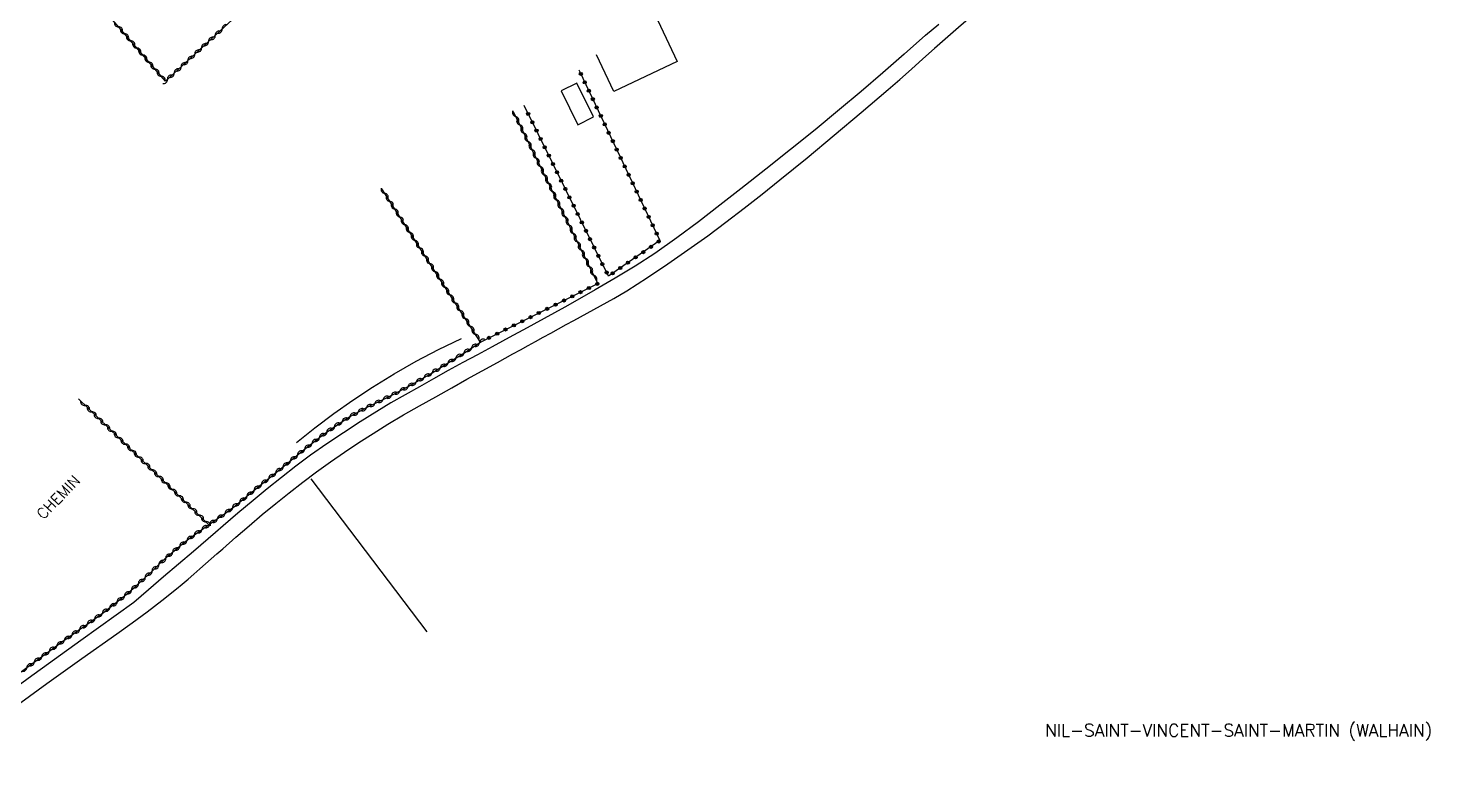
# Model space of a CAD drawing. Header units: millimetres. Extents: x 170000 to 171000, y 147000 to 147937.
# Drawn here: x 170343.7 to 170569.4, y 147000 to 147117.5 of the extents above; entities that cross this region are included whole.
import ezdxf
from ezdxf.enums import TextEntityAlignment as Align

# ---------------------------------------------------------------- set-up
doc = ezdxf.new("R2010")
doc.units = ezdxf.units.MM
doc.layers.get('0').update_dxf_attribs({"linetype": 'CONTINUOUS'})
for name, color, linetype in [('W0071', 7, 'CONTINUOUS'), ('W0104', 1, 'CONTINUOUS'), ('W0300', 7, 'CONTINUOUS'), ('w0310', 3, 'CONTINUOUS'), ('w0323', 7, 'CONTINUOUS'), ('W0330', 7, 'CONTINUOUS'), ('w0980', 7, 'CONTINUOUS'), ('w0989', 7, 'CONTINUOUS')]:
    doc.layers.add(name, color=color, linetype=linetype)
doc.styles.get("Standard").update_dxf_attribs({"font": 'romans.shx', "width": 0.85})

# ---------------------------------------------------------------- blocks, each defined once
blk = doc.blocks.new('t323o')
at = {"color": 0, "linetype": 'Continuous'}
for radius in [0.25, 0.15]:
    blk.add_circle((0, 0), radius, dxfattribs=at)
blk = doc.blocks.new('t310o')
at = {"color": 0, "linetype": 'Continuous'}
for centre, start, end in [((-0.5, 0.38), 216.8699, 323.1304), ((0.5, -0.37), 36.8699, 143.1303)]:
    blk.add_arc(centre, 0.625, start, end, dxfattribs=at)

msp = doc.modelspace()

# ---------------------------------------------------------------- linework, layer by layer
at = {"layer": 'W0071'}
for points in [[(170563.14, 147171), (170560.29, 147169.28), (170557.44, 147167.56), (170554.6, 147165.83), (170551.77, 147164.09), (170549.07, 147162.47), (170546.35, 147160.86), (170543.66, 147159.2), (170541.05, 147157.44), (170536.86, 147154.31), (170532.8, 147151.03), (170528.8, 147147.67), (170524.8, 147144.32), (170520.31, 147140.55), (170515.84, 147136.74), (170511.39, 147132.91), (170506.95, 147129.09), (170502.61, 147125.36), (170498.28, 147121.63), (170493.96, 147117.9), (170489.64, 147114.15)], [(170488.18, 147116.3), (170490.36, 147118.09)], [(170488.18, 147116.3), (170484.76, 147113.25), (170481.32, 147110.24), (170477.84, 147107.25), (170474.34, 147104.31), (170470.42, 147101.06), (170466.46, 147097.86), (170462.48, 147094.7), (170458.48, 147091.56), (170455.06, 147088.89), (170451.64, 147086.23), (170448.17, 147083.62), (170444.62, 147081.13), (170441.47, 147079.09), (170438.25, 147077.15), (170435, 147075.27), (170431.75, 147073.4), (170430.1, 147072.47), (170428.44, 147071.54), (170426.77, 147070.63), (170425.11, 147069.72), (170423.44, 147068.82), (170421.77, 147067.92), (170420.1, 147067.02), (170418.43, 147066.11), (170416.07, 147064.82), (170413.7, 147063.54), (170411.33, 147062.25), (170408.98, 147060.94), (170406.69, 147059.65), (170404.4, 147058.36), (170402.12, 147057.04), (170399.86, 147055.68), (170397.15, 147053.99), (170394.46, 147052.25), (170391.8, 147050.47), (170389.18, 147048.63), (170386.81, 147046.86), (170384.48, 147045.04), (170382.19, 147043.18), (170379.91, 147041.31), (170378.69, 147040.31), (170377.48, 147039.29), (170376.28, 147038.26), (170375.08, 147037.23), (170373.89, 147036.19), (170372.69, 147035.16), (170371.5, 147034.13), (170370.3, 147033.1), (170367.9, 147031.05), (170365.5, 147029), (170363.1, 147026.95), (170360.69, 147024.91)], [(170357.99, 147019.86), (170360.43, 147021.6), (170362.84, 147023.38), (170365.22, 147025.21), (170367.57, 147027.07), (170368.52, 147027.86), (170369.47, 147028.66), (170370.4, 147029.47), (170371.33, 147030.29), (170372.25, 147031.11), (170373.18, 147031.93), (170374.1, 147032.75), (170375.04, 147033.56), (170377.16, 147035.4), (170379.27, 147037.24), (170381.4, 147039.06), (170383.56, 147040.85), (170385.73, 147042.57), (170387.91, 147044.27), (170390.13, 147045.93), (170392.37, 147047.55), (170394.64, 147049.12), (170396.94, 147050.65), (170399.27, 147052.14), (170401.61, 147053.6), (170404.16, 147055.12), (170406.74, 147056.59), (170409.33, 147058.04), (170411.92, 147059.5), (170414.36, 147060.86), (170416.82, 147062.22), (170419.27, 147063.58), (170421.73, 147064.93), (170422.96, 147065.61), (170424.19, 147066.28), (170425.42, 147066.96), (170426.65, 147067.63), (170427.88, 147068.3), (170429.11, 147068.98), (170430.34, 147069.66), (170431.57, 147070.34), (170433.71, 147071.51), (170435.87, 147072.68), (170438.01, 147073.87), (170440.12, 147075.13), (170443.43, 147077.24), (170446.7, 147079.44), (170449.93, 147081.69), (170453.12, 147083.99), (170456.07, 147086.17), (170458.98, 147088.41), (170461.87, 147090.68), (170464.73, 147092.97), (170469.14, 147096.55), (170473.51, 147100.18), (170477.85, 147103.83), (170482.17, 147107.52), (170484.06, 147109.16), (170485.93, 147110.81), (170487.79, 147112.48), (170489.64, 147114.15)], [(170360.69, 147024.91), (170352.19, 147018.79), (170343.71, 147012.65), (170335.25, 147006.48), (170326.81, 147000.28), (170326.42, 147000)], [(170330.64, 147000), (170331.74, 147000.83), (170335.56, 147003.68), (170341.12, 147007.78), (170346.72, 147011.84), (170352.34, 147015.87), (170357.99, 147019.86)]]:
    msp.add_lwpolyline(points, dxfattribs=at)
at = {"layer": 'W0104'}
for points in [[(170444.18, 147120.58), (170448.22, 147112.08), (170438.03, 147107.24)], [(170438.03, 147107.24), (170435.24, 147113.12)]]:
    msp.add_lwpolyline(points, dxfattribs=at)
msp.add_lwpolyline([(170429.51, 147107.31), (170432.22, 147101.86), (170434.76, 147103.12), (170432.06, 147108.58), (170429.51, 147107.31)], close=True, dxfattribs=at)
at = {"layer": 'W0300'}
msp.add_lwpolyline([(170386.92, 147050.65), (170389.87, 147053.03), (170392.9, 147055.32), (170396, 147057.51), (170399.17, 147059.6), (170402.65, 147061.73), (170406.19, 147063.75), (170409.79, 147065.64), (170413.46, 147067.42)], dxfattribs=at)
at = {"layer": 'w0310'}
for points in [[(170381.07, 147121.91), (170380.64, 147122.58), (170365.79, 147108.88), (170350.12, 147127.1), (170345.13, 147120.18)], [(170435.43, 147076.28), (170421.84, 147103.95)], [(170416.54, 147066.86), (170400.65, 147091.52)], [(170340.78, 147012.45), (170344.29, 147015.01), (170347.81, 147017.58), (170349.13, 147018.54), (170350.47, 147019.49), (170351.81, 147020.43), (170353.15, 147021.37), (170354.48, 147022.33), (170355.81, 147023.29), (170357.12, 147024.28), (170358.41, 147025.3), (170359.76, 147026.42), (170361.07, 147027.58), (170362.36, 147028.76), (170363.64, 147029.96), (170364.92, 147031.16), (170366.21, 147032.34), (170367.53, 147033.5), (170368.88, 147034.61), (170369.77, 147035.3), (170370.68, 147035.96), (170371.6, 147036.61), (170372.52, 147037.25), (170373.45, 147037.88), (170374.37, 147038.52), (170375.29, 147039.17), (170376.19, 147039.84), (170376.96, 147040.43), (170377.72, 147041.04), (170378.48, 147041.65), (170379.23, 147042.27), (170379.98, 147042.89), (170380.73, 147043.5), (170381.48, 147044.12), (170382.24, 147044.73), (170385.19, 147047.12), (170388.13, 147049.54), (170391.13, 147051.89), (170394.26, 147054.07), (170395.62, 147054.9), (170397.01, 147055.68), (170398.42, 147056.41), (170399.85, 147057.12), (170401.27, 147057.81), (170402.7, 147058.52), (170404.11, 147059.24), (170405.5, 147060.01), (170408.31, 147061.65), (170411.08, 147063.34), (170413.83, 147065.08), (170416.54, 147066.86)], [(170351.78, 147057.68), (170372.81, 147037.42)]]:
    msp.add_lwpolyline(points, dxfattribs=at)
at = {"layer": 'w0323'}
for points in [[(170432.37, 147110.73), (170432.53, 147110.4), (170445.44, 147083.2), (170437.13, 147077.46), (170423.56, 147104.96)], [(170416.54, 147066.86), (170435.43, 147076.28)]]:
    msp.add_lwpolyline(points, dxfattribs=at)
at = {"layer": 'W0330'}
msp.add_lwpolyline([(170407.96, 147020.14), (170389.25, 147044.84)], dxfattribs=at)

# ---------------------------------------------------------------- block references
at = {"layer": 'w0310'}
for p, rotation in [((170358.25, 147117.65), 130.7011130058149), ((170359.23, 147116.52), 130.7011130058149), ((170373.83, 147116.29), 222.6763795557984), ((170374.93, 147117.31), 222.6763795557984), ((170360.21, 147115.38), 130.7011130058149), ((170361.18, 147114.24), 130.7011130058149), ((170371.62, 147114.26), 222.6763795557984), ((170372.73, 147115.28), 222.6763795557984), ((170362.16, 147113.11), 130.7011130058149), ((170363.14, 147111.97), 130.7011130058149), ((170369.42, 147112.23), 222.6763795557984), ((170370.52, 147113.24), 222.6763795557984), ((170364.12, 147110.83), 130.7011130058149), ((170365.1, 147109.69), 130.7011130058149), ((170366.11, 147109.18), 222.6763795557984), ((170367.21, 147110.19), 222.6763795557984), ((170368.32, 147111.21), 222.6763795557984), ((170422.21, 147103.21), 116.1510707520557), ((170422.87, 147101.86), 116.1510707520557), ((170423.53, 147100.51), 116.1510707520557), ((170424.19, 147099.17), 116.1510707520557), ((170424.86, 147097.82), 116.1510707520557), ((170425.52, 147096.47), 116.1510707520557), ((170426.18, 147095.13), 116.1510707520557), ((170426.84, 147093.78), 116.1510707520557), ((170427.5, 147092.44), 116.1510707520557), ((170428.16, 147091.09), 116.1510707520557), ((170401.11, 147090.82), 122.7953759672951), ((170401.92, 147089.55), 122.7953759672951), ((170428.82, 147089.74), 116.1510707520557), ((170402.73, 147088.29), 122.7953759672951), ((170403.54, 147087.03), 122.7953759672951), ((170429.48, 147088.4), 116.1510707520557), ((170430.14, 147087.05), 116.1510707520557), ((170404.36, 147085.77), 122.7953759672951), ((170405.17, 147084.51), 122.7953759672951), ((170430.81, 147085.7), 116.1510707520557), ((170431.47, 147084.36), 116.1510707520557), ((170405.98, 147083.25), 122.7953759672951), ((170406.79, 147081.99), 122.7953759672951), ((170432.13, 147083.01), 116.1510707520557), ((170407.61, 147080.73), 122.7953759672951), ((170432.79, 147081.66), 116.1510707520557), ((170433.45, 147080.32), 116.1510707520557), ((170408.42, 147079.47), 122.7953759672951), ((170409.23, 147078.21), 122.7953759672951), ((170434.11, 147078.97), 116.1510707520557), ((170434.77, 147077.62), 116.1510707520557), ((170410.04, 147076.95), 122.7953759672951), ((170410.86, 147075.68), 122.7953759672951), ((170411.67, 147074.42), 122.7953759672951), ((170412.48, 147073.16), 122.7953759672951), ((170413.29, 147071.9), 122.7953759672951), ((170414.11, 147070.64), 122.7953759672951), ((170414.92, 147069.38), 122.7953759672951), ((170415.73, 147068.12), 122.7953759672951), ((170416.37, 147066.74), 33.27824081833137), ((170412.59, 147064.3), 32.29330894596965), ((170413.86, 147065.1), 33.27824081833137), ((170415.11, 147065.92), 33.27824081833137), ((170408.76, 147061.93), 31.30837688453814), ((170410.05, 147062.71), 31.30837688453814), ((170411.32, 147063.49), 32.29330894596965), ((170404.88, 147059.67), 28.89712226491798), ((170406.18, 147060.41), 30.32344463386551), ((170407.47, 147061.17), 30.32344463386551), ((170400.87, 147057.62), 25.92348511443948), ((170402.22, 147058.28), 26.29458659672278), ((170403.55, 147058.96), 27.28602442508983), ((170352.86, 147056.64), 316.0661201930379), ((170353.94, 147055.6), 316.0661201930379), ((170396.85, 147055.59), 29.1860917404113), ((170398.18, 147056.29), 27.43725991465365), ((170399.52, 147056.96), 26.3048663100846), ((170355.02, 147054.56), 316.0661201930379), ((170356.1, 147053.52), 316.0661201930379), ((170393.03, 147053.22), 34.8554943241665), ((170394.27, 147054.07), 31.55018461446205), ((170395.54, 147054.86), 31.55018461446205), ((170357.18, 147052.48), 316.0661201930379), ((170358.26, 147051.44), 316.0661201930379), ((170389.41, 147050.55), 38.08471815407013), ((170390.6, 147051.47), 38.08471815407013), ((170391.8, 147052.36), 34.8554943241665), ((170359.34, 147050.4), 316.0661201930379), ((170360.42, 147049.36), 316.0661201930379), ((170361.5, 147048.32), 316.0661201930379), ((170387.07, 147048.67), 39.47574653233063), ((170388.23, 147049.62), 38.08471815407013), ((170362.59, 147047.28), 316.0661201930379), ((170363.67, 147046.24), 316.0661201930379), ((170384.76, 147046.77), 39.02023030613178), ((170385.92, 147047.72), 39.47574653233063), ((170364.75, 147045.19), 316.0661201930379), ((170365.83, 147044.15), 316.0661201930379), ((170381.26, 147043.94), 39.19313617967943), ((170382.43, 147044.88), 39.02023030613178), ((170383.59, 147045.82), 39.02023030613178), ((170366.91, 147043.11), 316.0661201930379), ((170367.99, 147042.07), 316.0661201930379), ((170378.94, 147042.03), 39.44930715662623), ((170380.1, 147042.99), 39.49211669337479), ((170369.07, 147041.03), 316.0661201930379), ((170370.15, 147039.99), 316.0661201930379), ((170375.4, 147039.25), 36.57633334699198), ((170376.6, 147040.15), 37.68941617915157), ((170377.78, 147041.08), 39.06036103957495), ((170371.23, 147038.95), 316.0661201930379), ((170372.31, 147037.91), 316.0661201930379), ((170372.94, 147037.53), 34.28310552564391), ((170374.18, 147038.38), 34.6262463463007), ((170369.28, 147034.92), 37.75607336245843), ((170370.48, 147035.82), 36.23444461065185), ((170371.7, 147036.69), 34.45212922626945), ((170366.97, 147033.01), 41.26106628145499), ((170368.11, 147033.98), 39.56171195273028), ((170364.75, 147030.99), 43.09202847994335), ((170365.85, 147032.01), 42.43802869059475), ((170361.45, 147027.93), 42.5328745616547), ((170362.56, 147028.94), 43.12367224581526), ((170363.65, 147029.97), 43.09202847994335), ((170359.2, 147025.95), 39.78225023332502), ((170360.33, 147026.93), 41.41888700151687), ((170356.85, 147024.08), 37.03646956698046), ((170358.03, 147025), 38.2121829493482), ((170353.22, 147021.42), 35.49193364780103), ((170354.44, 147022.29), 35.49193364780103), ((170355.65, 147023.18), 36.12968097456747), ((170350.77, 147019.7), 35.14311423691833), ((170351.99, 147020.56), 35.16300236703029), ((170347.11, 147017.07), 36.15990975471539), ((170348.33, 147017.95), 35.91225259367879), ((170349.54, 147018.83), 35.39287505928305), ((170343.48, 147014.41), 36.13629187558757), ((170344.69, 147015.3), 36.15990975471539), ((170345.9, 147016.18), 36.15990975471539)]:
    msp.add_blockref('t310o', p, dxfattribs=dict(at, rotation=rotation))
at = {"layer": 'w0323'}
for p, rotation in [((170432.69, 147110.06), 295.404399365095), ((170433.33, 147108.7), 295.404399365095), ((170433.98, 147107.35), 295.404399365095), ((170434.62, 147105.99), 295.404399365095), ((170424.22, 147103.61), 116.2709464967496), ((170435.26, 147104.64), 295.404399365095), ((170435.91, 147103.28), 295.404399365095), ((170424.89, 147102.27), 116.2709464967496), ((170425.55, 147100.92), 116.2709464967496), ((170436.55, 147101.93), 295.404399365095), ((170426.21, 147099.58), 116.2709464967496), ((170437.19, 147100.57), 295.404399365095), ((170437.84, 147099.22), 295.404399365095), ((170426.88, 147098.23), 116.2709464967496), ((170427.54, 147096.89), 116.2709464967496), ((170438.48, 147097.86), 295.404399365095), ((170439.12, 147096.51), 295.404399365095), ((170428.21, 147095.54), 116.2709464967496), ((170428.87, 147094.2), 116.2709464967496), ((170439.77, 147095.15), 295.404399365095), ((170429.53, 147092.85), 116.2709464967496), ((170440.41, 147093.8), 295.404399365095), ((170441.05, 147092.44), 295.404399365095), ((170430.2, 147091.51), 116.2709464967496), ((170430.86, 147090.16), 116.2709464967496), ((170441.7, 147091.09), 295.404399365095), ((170442.34, 147089.73), 295.404399365095), ((170431.53, 147088.82), 116.2709464967496), ((170432.19, 147087.47), 116.2709464967496), ((170442.98, 147088.38), 295.404399365095), ((170432.85, 147086.13), 116.2709464967496), ((170443.63, 147087.02), 295.404399365095), ((170444.27, 147085.67), 295.404399365095), ((170433.52, 147084.78), 116.2709464967496), ((170434.18, 147083.44), 116.2709464967496), ((170444.92, 147084.31), 295.404399365095), ((170445.23, 147083.05), 214.6212991432099), ((170434.85, 147082.09), 116.2709464967496), ((170435.51, 147080.75), 116.2709464967496), ((170441.52, 147080.49), 214.6212991432099), ((170442.76, 147081.34), 214.6212991432099), ((170443.99, 147082.2), 214.6212991432099), ((170436.17, 147079.4), 116.2709464967496), ((170436.84, 147078.06), 116.2709464967496), ((170439.05, 147078.79), 214.6212991432099), ((170440.29, 147079.64), 214.6212991432099), ((170435.34, 147076.23), 26.50256989875578), ((170437.82, 147077.94), 214.6212991432099), ((170429.97, 147073.55), 26.50256989875578), ((170431.31, 147074.22), 26.50256989875578), ((170432.65, 147074.89), 26.50256989875578), ((170433.99, 147075.56), 26.50256989875578), ((170425.94, 147071.54), 26.50256989875578), ((170427.28, 147072.21), 26.50256989875578), ((170428.63, 147072.88), 26.50256989875578), ((170421.91, 147069.54), 26.50256989875578), ((170423.26, 147070.21), 26.50256989875578), ((170424.6, 147070.87), 26.50256989875578), ((170417.89, 147067.53), 26.50256989875578), ((170419.23, 147068.2), 26.50256989875578), ((170420.57, 147068.87), 26.50256989875578)]:
    msp.add_blockref('t323o', p, dxfattribs=dict(at, rotation=rotation))

# ---------------------------------------------------------------- texts
at = {"layer": 'w0980'}
msp.add_text('NIL-SAINT-VINCENT-SAINT-MARTIN (WALHAIN)', height=2, dxfattribs=at).set_placement((170538.62, 147004.16), align=Align.MIDDLE)
at = {"layer": 'w0989'}
msp.add_text('CHEMIN', height=1.75, rotation=45.6327, dxfattribs=at).set_placement((170346.13, 147038.14))

doc.saveas('drawing.dxf')
